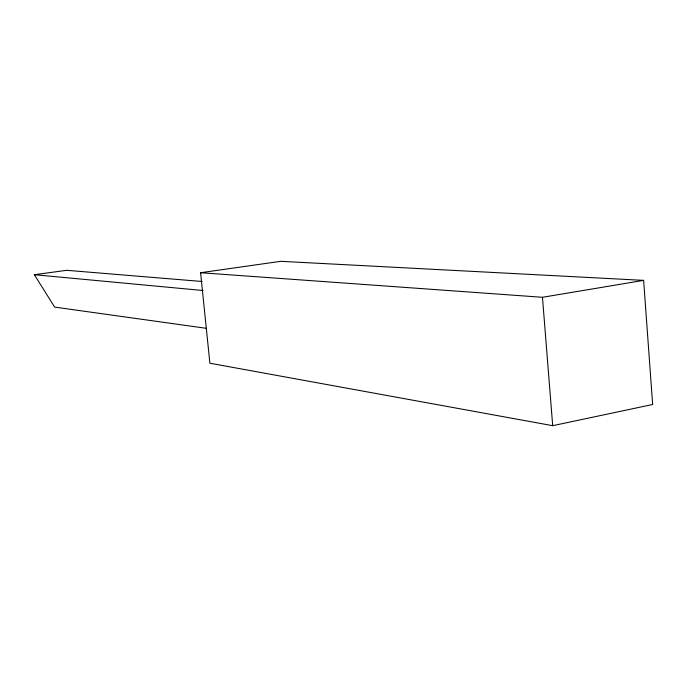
<?xml version="1.0" encoding="UTF-8"?>
<svg xmlns="http://www.w3.org/2000/svg" width="687" height="687" viewBox="0 0 687 687"><rect width="100%" height="100%" fill="white"/><g stroke="black" fill="none" stroke-linecap="round" stroke-linejoin="round"><path stroke-width="1.03" d="M552.692 425.682L652.65 404.488L643.625 280.365L280.751 261.318L200.595 272.722L209.887 363.225L552.692 425.682L542.472 297.291L200.595 272.722M542.472 297.291L643.625 280.365M206.418 328.334L54.642 307.098L34.35 274.706L66.742 270.309L202.098 281.49M34.35 274.706L203.017 290.507"/></g></svg>
